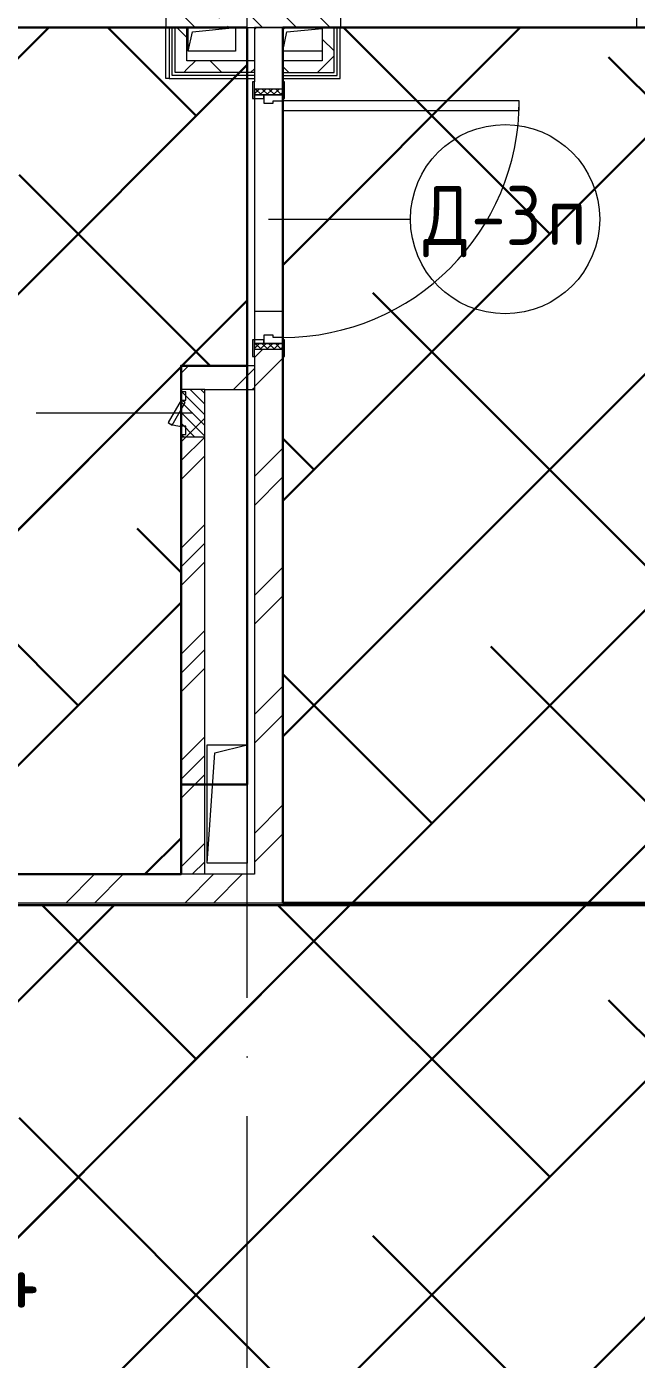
# Model space of a CAD drawing. Header units: millimetres. Extents: x -68946 to 690821, y -552984 to 293768.
# Drawn here: x 20716 to 23294, y -69550 to -63916 of the extents above; entities that cross this region are included whole.
import ezdxf

# ---------------------------------------------------------------- set-up
doc = ezdxf.new("R2010")
doc.units = ezdxf.units.MM
doc.linetypes.add('ADSK_Линия сетки', pattern=[2500, 2000, -250, 0, -250])
for name, color, linetype, lineweight in [('1.1) Стяжка 5 вып.', 30, 'Continuous', 30), ('1.3) Звуко-изол           5 вып.', 90, 'Continuous', 30), ('A-AREA-____-IDEN', 250, 'Continuous', 9), ('A-DETL-GENF-OTLN', 250, 'Continuous', 5), ('A-DOOR-____-IDEN', 250, 'Continuous', 9), ('A-DOOR-____-MCUT', 250, 'Continuous', 5), ('A-DOOR-____-OTLN', 250, 'Continuous', 5), ('A-DOOR-FRAM-MCUT', 250, 'Continuous', 5), ('A-DOOR-FRAM-OTLN', 250, 'Continuous', 5), ('A-FLOR-____-OTLN', 250, 'Continuous', 9), ('A-GLAZ-____-OTLN', 250, 'Continuous', 5), ('A-WALL-____-MCUT', 250, 'Continuous', 13), ('A-WALL-____-PATT', 250, 'Continuous', 13), ('A-WALL-FNSH-MCUT', 250, 'Continuous', 13), ('I-WALL-____-OTLN', 250, 'Continuous', 9), ('S-GRID-____-OTLN', 250, 'Continuous', 9)]:
    doc.layers.add(name, color=color, linetype=linetype, lineweight=lineweight)
doc.styles.add('GOST Common_1', font='', dxfattribs={"width": 0.9, "height": 250})
doc.styles.add('ISOCPEUR_2', font='isocpeur.ttf', dxfattribs={"height": 160})
doc.styles.get('GOST Common_1').set_extended_font_data('GOST Common')
pattern_1 = [(45, (-601.3, -122294.8), (-224.5064, 224.5064), []), (45, (-521.92, -122294.8), (0, 449.0128), []), (45, (-680.67, -122294.8), (0, 449.0128), [])]
pattern_2 = [(45, (-601.3, -122294.79), (-141.42136, 141.42136), []), (135, (-601.3, -122294.79), (-141.42136, -141.42136), [])]

# ---------------------------------------------------------------- blocks, each defined once
blk = doc.blocks.new('Дверь_СКБ_1Ст_Внутренняя - Д-3п_1100x2100h_С_У мужской_ С_У женский-41867783-АР1_Маркировочный план 2 этажа С1')
at = {"layer": 'A-DOOR-____-OTLN'}
h = blk.add_hatch(dxfattribs=at)
h.set_pattern_fill('FP_8', color=256, style=0, pattern_type=2)
h.set_pattern_definition([(135, (1751.41, 124.685), (-14.14214, -14.14214), []), (225, (1751.41, 124.685), (14.14214, -14.14214), [])])
h.paths.add_polyline_path([(562.5, 60), (537.5, 60), (537.5, -60), (562.5, -60)])
at = {"layer": 'A-DOOR-FRAM-OTLN'}
h = blk.add_hatch(dxfattribs=at)
h.set_pattern_fill('FP_9', color=256, style=0, pattern_type=2)
h.set_pattern_definition([(45, (-371.384, 124.685), (-14.1421, 14.1421), []), (135, (-371.384, 124.685), (-14.1421, -14.1421), [])])
h.paths.add_polyline_path([(-512.5, -60), (-512.5, 60), (-537.5, 60), (-537.5, -60)])
at = {"layer": 'A-DOOR-____-MCUT'}
for p, q in [((-487.5, 1060), (-487.5, 60)), ((-447.5, 1060), (-487.5, 1060)), ((-447.5, 60), (-447.5, 1060)), ((-487.5, 60), (-447.5, 60))]:
    blk.add_line(p, q, dxfattribs=at)
at = {"layer": 'A-DOOR-____-OTLN'}
blk.add_arc((-487.5, 60), 1000, 360, 90, dxfattribs=at)
at = {"layer": 'A-DOOR-FRAM-MCUT'}
for p, q in [((-497.5, 68), (-567.5, 68)), ((-567.5, 68), (-567.5, 60)), ((-567.5, 60), (-497.5, 60)), ((-512.5, 60), (-537.5, 60)), ((-537.5, 60), (-537.5, -60)), ((-487.5, 60), (-512.5, 60)), ((-512.5, 60), (-512.5, -20)), ((-512.5, -60), (-512.5, 60)), ((-497.5, 60), (-512.5, 60)), ((-512.5, 60), (-512.5, 59)), ((-512.5, 59), (-497.5, 59)), ((-497.5, 60), (-497.5, 68)), ((-497.5, 59), (-497.5, 60)), ((-487.5, 20), (-487.5, 60)), ((512.5, 60), (512.5, 20)), ((537.5, 60), (512.5, 60)), ((592.5, 68), (522.5, 68)), ((522.5, 68), (522.5, 60)), ((537.5, 60), (522.5, 60)), ((522.5, 60), (522.5, 59)), ((522.5, 60), (592.5, 60)), ((522.5, 59), (537.5, 59)), ((537.5, -20), (537.5, 60)), ((562.5, 60), (537.5, 60)), ((537.5, 60), (537.5, -60)), ((537.5, 59), (537.5, 60)), ((562.5, -60), (562.5, 60)), ((592.5, 60), (592.5, 68)), ((-477.5, 20), (-487.5, 20)), ((-477.5, -20), (-477.5, 20)), ((512.5, 20), (502.5, 20)), ((502.5, 20), (502.5, -20)), ((-512.5, -20), (-477.5, -20)), ((-497.5, -20), (-512.5, -20)), ((-512.5, -20), (-512.5, -60)), ((-497.5, -60), (-497.5, -20)), ((502.5, -20), (537.5, -20)), ((537.5, -20), (522.5, -20)), ((522.5, -20), (522.5, -60)), ((537.5, -60), (537.5, -20)), ((-497.5, -60), (-567.5, -60)), ((-567.5, -60), (-567.5, -68)), ((-567.5, -68), (-497.5, -68)), ((-537.5, -60), (-512.5, -60)), ((-512.5, -60), (-497.5, -60)), ((-497.5, -68), (-497.5, -60)), ((522.5, -60), (537.5, -60)), ((592.5, -60), (522.5, -60)), ((522.5, -60), (522.5, -68)), ((522.5, -68), (592.5, -68)), ((537.5, -60), (562.5, -60)), ((592.5, -68), (592.5, -60))]:
    blk.add_line(p, q, dxfattribs=at)
blk = doc.blocks.new('_Wn_-As_OpeningMEP_floor__Rectangular - _Wn_-As_OpeningMEP_floor__Rectangular-32466849-АР1_Маркировочный план 2 этажа С1')
at = {"layer": 'A-DETL-GENF-OTLN'}
for p, q in [((-51.6, 266.6), (85, 300)), ((-85, -200), (-51.6, 266.6))]:
    blk.add_line(p, q, dxfattribs=at)
blk = doc.blocks.new('_Wn_-As_OpeningMEP_floor__Rectangular - _Wn_-As_OpeningMEP_floor__Rectangular-V23-АР1_Маркировочный план 2 этажа С1')
at = {"layer": 'A-DETL-GENF-OTLN'}
for p, q in [((-100, 0), (-82.3, 82.3)), ((-82.3, 82.3), (67, 96.8))]:
    blk.add_line(p, q, dxfattribs=at)
blk = doc.blocks.new('_Wn_-As_OpeningMEP_floor__Rectangular - _Wn_-As_OpeningMEP_floor__Rectangular-35307840-АР1_Маркировочный план 2 этажа С1')
at = {"layer": 'A-DETL-GENF-OTLN'}
for p, q in [((-100, 0), (-82.3, 82.3)), ((-82.3, 82.3), (100, 100))]:
    blk.add_line(p, q, dxfattribs=at)
blk = doc.blocks.new('АР_Люк - ЛРС_ВК_200х200_внутренний_RAL 9006-42736552-АР1_Маркировочный план 2 этажа С1')
at = {"layer": 'A-DOOR-____-OTLN'}
h = blk.add_hatch(dxfattribs=at)
h.set_pattern_fill('FP_53', color=256, style=0, pattern_type=2)
h.set_pattern_definition([(45, (125, 0), (-22.627, 22.627), [])])
h.paths.add_polyline_path([(225, -50), (225, 50), (25, 50), (25, -50), (31.7, -50)])
at = {"layer": 'A-DETL-GENF-OTLN'}
for p, q in [((225, 50), (25, 50)), ((25, 50), (25, -50)), ((225, -50), (225, 50)), ((25, -50), (225, -50))]:
    blk.add_line(p, q, dxfattribs=at)
at = {"layer": 'A-DOOR-____-MCUT', "lineweight": 5}
for p, q in [((84.7, 105), (74.7, 87.7)), ((74.7, 87.7), (170, 32.7)), ((180, 50), (84.7, 105)), ((70, 50), (35, 50)), ((35, 50), (35, 30)), ((35, 30), (70, 30)), ((70, 30), (70, 50)), ((170, 32.7), (180, 50)), ((215, 50), (180, 50)), ((180, 50), (180, 30)), ((180, 30), (215, 30)), ((215, 30), (215, 50))]:
    blk.add_line(p, q, dxfattribs=at)
blk.add_arc((180, 50), 110, 150, 180, dxfattribs=at)
at = {"layer": 'A-DOOR-____-OTLN'}
blk.add_line((180, 50), (84.7, 105), dxfattribs=at)
blk = doc.blocks.new('ADSK_Марка_Дверь - Типоразмер_ADSK_Марка-30565456-АР1_Маркировочный план 2 этажа С1')
at = {"layer": 'A-DOOR-____-IDEN'}
blk.add_circle((0, 0), 4, dxfattribs=at)

msp = doc.modelspace()

# ---------------------------------------------------------------- hatches: boundary and pattern name
at = {"layer": '1.1) Стяжка 5 вып.', "lineweight": 30, "true_color": 0xf26722}
h = msp.add_hatch(dxfattribs=at)
h.set_pattern_fill('ANSI32', color=30, scale=222)
h.paths.add_polyline_path([(21648.7078, -63919.7883), (15718.7078, -63919.7883), (15718.7078, -67119.7878), (20478.7078, -67119.7878), (20478.7078, -67499.7878), (21368.7078, -67499.7878), (21368.7078, -67119.7878), (21368.7078, -65349.7878), (21648.7078, -65349.7878)])
h = msp.add_hatch(dxfattribs=at)
h.set_pattern_fill('ANSI32', color=30, scale=222)
h.paths.add_polyline_path([(24323.705, -65189.7883), (23553.7078, -65189.7883), (23553.7078, -63919.7883), (21798.7078, -63919.7883), (21798.7078, -67619.7878), (24323.705, -67619.7878)])
h = msp.add_hatch(dxfattribs=at)
h.set_pattern_fill('ANSI32', color=30, scale=222)
h.paths.add_polyline_path([(68448.7078, -67629.7872), (49458.6859, -67629.7872), (49458.6859, -67829.7878), (49038.7078, -67829.7878), (49038.7078, -67629.7872), (45158.7078, -67629.7872), (45158.7078, -67829.7878), (44738.7078, -67829.7878), (44738.7078, -67629.7872), (40658.7078, -67629.7872), (40658.7078, -67829.7878), (40238.7078, -67829.7878), (40238.7078, -67629.7872), (35758.6859, -67629.7872), (35758.6859, -67829.7878), (35336.9036, -67829.7878), (35336.9036, -67629.7872), (32053.7078, -67629.7872), (-363.3141, -67629.7872), (-363.3141, -70919.7878), (68448.7078, -70919.7878)])
at = {"layer": '1.3) Звуко-изол           5 вып.', "lineweight": 30}
h = msp.add_hatch(dxfattribs=at)
h.set_pattern_fill('ANSI38', color=256, scale=222)
h.paths.add_polyline_path([(21648.7078, -63919.7883), (15718.7078, -63919.7883), (15718.7078, -67119.7878), (20478.7078, -67119.7878), (20478.7078, -67499.7878), (21368.7078, -67499.7878), (21368.7078, -67119.7878), (21368.7078, -65349.7878), (21648.7078, -65349.7878)])
h = msp.add_hatch(dxfattribs=at)
h.set_pattern_fill('ANSI38', color=256, scale=222)
h.paths.add_polyline_path([(24323.705, -65189.7883), (23553.7078, -65189.7883), (23553.7078, -63919.7883), (21798.7078, -63919.7883), (21798.7078, -67619.7878), (24323.705, -67619.7878)])
h = msp.add_hatch(dxfattribs=at)
h.set_pattern_fill('ANSI38', color=256, scale=222)
h.paths.add_polyline_path([(68448.7078, -67629.7872), (49458.6859, -67629.7872), (49458.6859, -67829.7878), (49038.7078, -67829.7878), (49038.7078, -67629.7872), (45158.7078, -67629.7872), (45158.7078, -67829.7878), (44738.7078, -67829.7878), (44738.7078, -67629.7872), (40658.7078, -67629.7872), (40658.7078, -67829.7878), (40238.7078, -67829.7878), (40238.7078, -67629.7872), (35758.6859, -67629.7872), (35758.6859, -67829.7878), (35336.9036, -67829.7878), (35336.9036, -67629.7872), (32053.7078, -67629.7872), (-363.3141, -67629.7872), (-363.3141, -70919.7878), (68448.7078, -70919.7878)])
at = {"layer": 'A-WALL-____-PATT', "lineweight": 15, "true_color": 0x000000}
h = msp.add_hatch(dxfattribs=at)
h.set_pattern_fill('FP_23', color=18, style=0, pattern_type=2)
h.set_pattern_definition([(135, (-601.3, -122294.79), (-142.5612, -142.5612), []), (135, (-458.73, -122294.79), (-142.5612, -142.5612), [252.016, -50.403, 3.353, -47.05])])
h.paths.add_polyline_path([(22043.7078, -63919.7883), (22043.7078, -63719.7883), (21303.6859, -63719.7883), (21303.6859, -63919.7883), (21798.7078, -63919.7883)])
h.paths.add_polyline_path([(20403.6859, -63919.7883), (20403.6859, -63719.7883), (13198.7456, -63719.7883), (13198.7456, -63919.7883), (19906.1566, -63919.7883)])
h = msp.add_hatch(dxfattribs=at)
h.set_pattern_fill('FP_25', color=18, style=0, pattern_type=2)
h.set_pattern_definition(pattern_2)
h.paths.add_polyline_path([(21393.6859, -64109.7878), (21393.6859, -63919.7287), (21343.6859, -63919.7287), (21343.6859, -64109.7878)])
h = msp.add_hatch(dxfattribs=at)
h.set_pattern_fill('FP_4', color=18, style=0, pattern_type=2)
h.set_pattern_definition([(45, (-601.3, -122294.8), (-251.4472, 251.4472), []), (45, (-601.3, -121913.8), (-251.4472, 251.4472), [])])
h.paths.add_polyline_path([(21678.7078, -67619.7878), (21798.7078, -67619.7878), (21798.7078, -65279.7883), (21678.7078, -65279.7883), (21678.7078, -67499.7878)])
h.paths.add_polyline_path([(21678.7078, -64179.7883), (21798.7078, -64179.7883), (21798.7078, -63919.7883), (21678.7078, -63919.7883), (21678.7078, -64149.7883)])
h = msp.add_hatch(dxfattribs=at)
h.set_pattern_fill('FP_25', color=18, style=0, pattern_type=2)
h.set_pattern_definition(pattern_2)
h.paths.add_polyline_path([(21965.7078, -64109.7878), (22015.7078, -64109.7878), (22015.7078, -63919.7275), (21965.7078, -63919.7275), (21965.7078, -64059.7878)])
h = msp.add_hatch(dxfattribs=at)
h.set_pattern_fill('FP_25', color=18, style=0, pattern_type=2)
h.set_pattern_definition(pattern_2)
h.paths.add_polyline_path([(21678.7078, -64109.7878), (21678.7078, -64059.7878), (21393.6859, -64059.7878), (21393.6859, -64109.7878), (21617.8037, -64109.7878)])
h = msp.add_hatch(dxfattribs=at)
h.set_pattern_fill('FP_25', color=18, style=0, pattern_type=2)
h.set_pattern_definition(pattern_2)
h.paths.add_polyline_path([(21965.7078, -64109.7878), (21965.7078, -64059.7878), (21798.7078, -64059.7878), (21798.7078, -64109.7878), (21903.0782, -64109.7878)])
h = msp.add_hatch(dxfattribs=at)
h.set_pattern_fill('FP_7', color=18, style=0, pattern_type=2)
h.set_pattern_definition(pattern_1)
h.paths.add_polyline_path([(21475.1665, -65449.7878), (21678.7078, -65449.7878), (21678.7078, -65349.7878), (21368.7078, -65349.7878), (21368.7078, -65449.7878), (21468.7078, -65449.7878)])
h = msp.add_hatch(dxfattribs=at)
h.set_pattern_fill('FP_7', color=18, style=0, pattern_type=2)
h.set_pattern_definition(pattern_1)
h.paths.add_polyline_path([(21468.7078, -67499.7878), (21468.7078, -65449.7878), (21368.7078, -65449.7878), (21368.7078, -65459.7878), (21388.7078, -65459.7878), (21388.7078, -65494.7878), (21368.7078, -65494.7878), (21386.0283, -65504.7878), (21368.7078, -65534.7878), (21368.7078, -65604.7878), (21388.7078, -65604.7878), (21388.7078, -65639.7878), (21368.7078, -65639.7878), (21368.7078, -67499.7878)])

# ---------------------------------------------------------------- linework, layer by layer
at = {"layer": '1.1) Стяжка 5 вып.', "lineweight": 30}
for points in [[(21368.7078, -67119.7878), (21648.7078, -67119.7878), (21648.7078, -63919.7883), (15718.7078, -63919.7883), (15718.7078, -67119.7878), (20478.7078, -67119.7878)], [(21368.7078, -67119.7878), (21368.7078, -67499.7878), (20478.7078, -67499.7878), (20478.7078, -67119.7878)]]:
    msp.add_lwpolyline(points, dxfattribs=at)
for points in [[(24323.705, -63919.7883), (21798.7078, -63919.7883), (21798.7078, -67619.7878), (24323.705, -67619.7878)], [(21368.7078, -67119.7878), (21648.7078, -67119.7878), (21648.7078, -65349.7878), (21368.7078, -65349.7878)], [(-363.3141, -67629.7872), (68448.7078, -67629.7872), (68448.7078, -70919.7878), (-363.3141, -70919.7878)]]:
    msp.add_lwpolyline(points, close=True, dxfattribs=at)
at = {"layer": 'A-DOOR-____-IDEN', "color": 18, "true_color": 0x000000}
for p, q in [((21738.7078, -64729.7883), (22338.7078, -64729.7883)), ((21418.7078, -65549.7878), (20756.2451, -65549.7878))]:
    msp.add_line(p, q, dxfattribs=at)
at = {"layer": 'A-FLOR-____-OTLN', "color": 18, "lineweight": 5, "true_color": 0x000000}
for p, q in [((21303.6859, -64134.7878), (21303.6859, -63919.7883)), ((21398.6689, -64019.9668), (21398.6689, -63919.9668)), ((21398.6689, -63919.9668), (21598.6689, -63919.9668)), ((21598.6689, -63919.9668), (21598.6689, -64019.9668)), ((21598.6689, -64019.9668), (21398.6689, -64019.9668)), ((21965.7078, -64019.7883), (21798.7078, -64019.7883)), ((21318.6859, -64134.7878), (21303.6859, -64134.7878)), ((21798.7078, -64269.7883), (21798.7078, -65229.7883)), ((21798.7078, -65119.7878), (21678.7078, -65119.7878)), ((21678.7078, -65119.7878), (21678.7078, -65239.7883)), ((21478.6859, -67452.06), (21478.6859, -66952.06)), ((21478.6859, -66952.06), (21648.6859, -66952.06)), ((21648.6859, -66952.06), (21648.6859, -67452.06)), ((21648.6859, -67452.06), (21478.6859, -67452.06))]:
    msp.add_line(p, q, dxfattribs=at)
at = {"layer": 'A-FLOR-____-OTLN', "color": 18, "true_color": 0x000000}
msp.add_line((21678.7078, -64219.7883), (21678.7078, -65119.7878), dxfattribs=at)
at = {"layer": 'A-WALL-____-MCUT', "color": 18, "lineweight": 15, "true_color": 0x000000}
for p, q in [((21303.6859, -63719.7883), (21303.6859, -63919.7883)), ((22043.7078, -63919.7883), (22043.7078, -63719.7883)), ((23293.7078, -63719.7883), (23293.7078, -63919.7883)), ((21303.6859, -63919.7883), (21678.7078, -63919.7883)), ((21331.1859, -64122.2878), (21331.1859, -63919.7287)), ((21393.6859, -63919.7287), (21343.6859, -63919.7287)), ((21343.6859, -64109.7878), (21343.6859, -63919.7287)), ((21393.6859, -64059.7878), (21393.6859, -63919.7287)), ((21678.7078, -63919.7883), (21678.7078, -64149.7883)), ((21798.7078, -63919.7883), (21678.7078, -63919.7883)), ((21798.7078, -64059.7878), (21798.7078, -63919.7883)), ((21798.7078, -63919.7883), (22043.7078, -63919.7883)), ((21965.7078, -63919.7275), (21965.7078, -64059.7878)), ((22015.7078, -63919.7275), (21965.7078, -63919.7275)), ((22015.7078, -64109.7878), (22015.7078, -63919.7275)), ((22028.2078, -64122.2878), (22028.2078, -63919.7275)), ((23293.7078, -63919.7883), (23553.7078, -63919.7883)), ((21678.7078, -64059.7878), (21393.6859, -64059.7878)), ((21965.7078, -64059.7878), (21798.7078, -64059.7878)), ((21798.7078, -64059.7878), (21798.7078, -64109.7878)), ((21678.7078, -64109.7878), (21343.6859, -64109.7878)), ((21798.7078, -64149.7883), (21798.7078, -64109.7878)), ((21798.7078, -64109.7878), (22015.7078, -64109.7878)), ((21678.7078, -64122.2878), (21331.1859, -64122.2878)), ((21798.7078, -64122.2878), (22028.2078, -64122.2878)), ((21678.7078, -65349.7878), (21368.7078, -65349.7878)), ((21368.7078, -65349.7878), (21368.7078, -65459.7878)), ((21678.7078, -65309.7883), (21678.7078, -67499.7878)), ((21798.7078, -67619.7878), (21798.7078, -65309.7883)), ((21468.7078, -67499.7878), (21468.7078, -65449.7878)), ((21468.7078, -65449.7878), (21678.7078, -65449.7878)), ((21368.7078, -65534.7878), (21368.7078, -65604.7878)), ((21368.7078, -65639.7878), (21368.7078, -67499.7878)), ((21678.7078, -67499.7878), (19848.7078, -67499.7878)), ((17348.7078, -67619.7878), (21798.7078, -67619.7878))]:
    msp.add_line(p, q, dxfattribs=at)
at = {"layer": 'A-WALL-____-PATT', "color": 18, "linetype": 'Continuous', "lineweight": 15, "true_color": 0x000000}
for p, q in [((20882.6818, -67619.7878), (21002.6818, -67499.7878)), ((21004.5761, -67619.7878), (21124.5761, -67499.7878)), ((21385.5761, -67619.7878), (21505.5761, -67499.7878)), ((21507.4705, -67619.7878), (21627.4705, -67499.7878))]:
    msp.add_line(p, q, dxfattribs=at)
at = {"layer": 'A-WALL-FNSH-MCUT', "lineweight": 15}
for p, q in [((21318.6859, -63919.7287), (21318.6859, -64134.7878)), ((21343.6859, -63919.7287), (21318.6859, -63919.7287)), ((22040.7078, -63919.7275), (22015.7078, -63919.7275)), ((22040.7078, -64134.7878), (22040.7078, -63919.7275)), ((21318.6859, -64134.7878), (21678.7078, -64134.7878)), ((21798.7078, -64134.7878), (22040.7078, -64134.7878))]:
    msp.add_line(p, q, dxfattribs=at)
at = {"layer": 'I-WALL-____-OTLN', "color": 18, "lineweight": 15, "true_color": 0x000000}
for p, q in [((21303.6859, -63919.7883), (20403.6859, -63919.7883)), ((23293.7078, -63919.7883), (22043.7078, -63919.7883))]:
    msp.add_line(p, q, dxfattribs=at)
at = {"layer": 'S-GRID-____-OTLN', "color": 18, "linetype": 'ADSK_Линия сетки', "true_color": 0x000000}
for p, q in [((21648.7078, -83022.3092), (21648.7078, -61092.7832)), ((-4170.8434, -63919.7878), (72672.5335, -63919.7878)), ((-4170.8434, -67619.7878), (72672.5335, -67619.7878))]:
    msp.add_line(p, q, dxfattribs=at)

# ---------------------------------------------------------------- block references
at = {"layer": 'A-DOOR-____-IDEN', "color": 18, "true_color": 0x000000, "xscale": 99.99999999999993, "yscale": 99.99999999999993, "zscale": 99.99999999999993}
msp.add_blockref('ADSK_Марка_Дверь - Типоразмер_ADSK_Марка-30565456-АР1_Маркировочный план 2 этажа С1', (22738.7078, -64729.7883), dxfattribs=at)
at = {"layer": 'A-DOOR-____-OTLN', "color": 18, "true_color": 0x000000}
for name, p, rotation in [('Дверь_СКБ_1Ст_Внутренняя - Д-3п_1100x2100h_С_У мужской_ С_У женский-41867783-АР1_Маркировочный план 2 этажа С1', (21738.7078, -64717.2883), 269.9999999999999), ('АР_Люк - ЛРС_ВК_200х200_внутренний_RAL 9006-42736552-АР1_Маркировочный план 2 этажа С1', (21418.7078, -65674.7878), 90)]:
    msp.add_blockref(name, p, dxfattribs=dict(at, rotation=rotation))
at = {"layer": 'A-GLAZ-____-OTLN', "color": 18, "true_color": 0x000000}
for name, p in [('_Wn_-As_OpeningMEP_floor__Rectangular - _Wn_-As_OpeningMEP_floor__Rectangular-35307840-АР1_Маркировочный план 2 этажа С1', (21498.6689, -64019.9668)), ('_Wn_-As_OpeningMEP_floor__Rectangular - _Wn_-As_OpeningMEP_floor__Rectangular-V23-АР1_Маркировочный план 2 этажа С1', (21898.7078, -64019.7883)), ('_Wn_-As_OpeningMEP_floor__Rectangular - _Wn_-As_OpeningMEP_floor__Rectangular-32466849-АР1_Маркировочный план 2 этажа С1', (21563.6859, -67252.06))]:
    msp.add_blockref(name, p, dxfattribs=at)

# ---------------------------------------------------------------- texts
at = {"layer": 'A-AREA-____-IDEN', "color": 18, "true_color": 0x000000, "insert": (19893.8682, -69032.362), "char_height": 300, "width": 628.523, "attachment_point": 1, "style": 'ISOCPEUR_2'}
msp.add_mtext('2.014', dxfattribs=at)
at = {"layer": 'A-DOOR-____-IDEN', "color": 18, "true_color": 0x000000, "char_height": 250, "attachment_point": 1, "style": 'GOST Common_1'}
for s, insert, width in [('\\fGOST Common|b0|i0|c204|p34|;\\W.9;Д', (22392.6504, -64589.3378), 245.316375), ('-3', (22595.0567, -64589.3378), 389.620125), ('\\fGOST Common|b0|i0|c204|p34|;\\W.9;п', (22916.5254, -64589.3378), 194.810062)]:
    msp.add_mtext(s, dxfattribs=dict(at, insert=insert, width=width))

doc.saveas('drawing.dxf')
